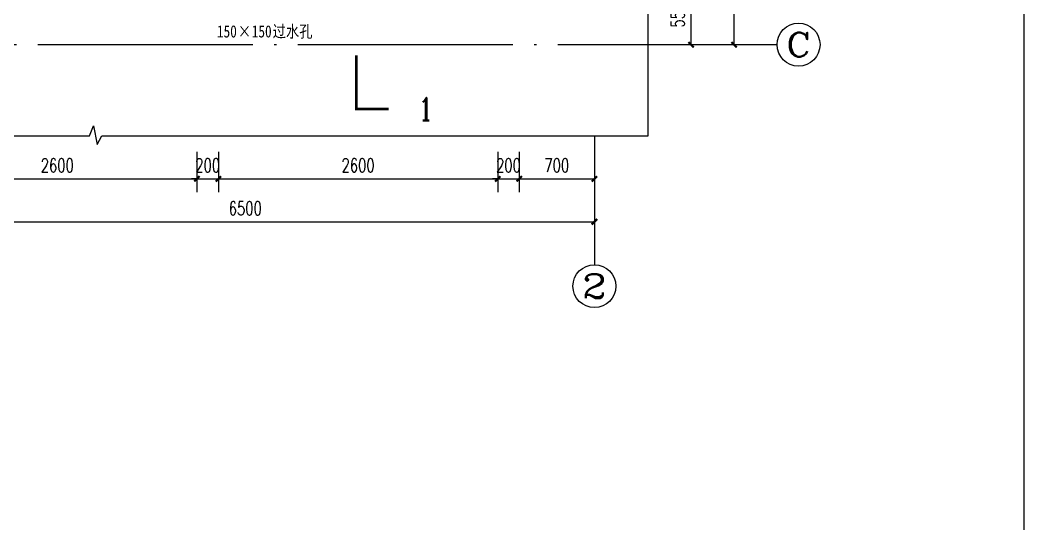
# Model space of a CAD drawing. Header units: millimetres. Extents: x 434053 to 1059003, y -2417481 to 936527.
# Drawn here: x 634281 to 643626, y -1952632 to -1947937 of the extents above; entities that cross this region are included whole.
import ezdxf
from ezdxf.enums import TextEntityAlignment as Align

# ---------------------------------------------------------------- set-up
doc = ezdxf.new("R2010")
doc.units = ezdxf.units.MM
doc.header["$LTSCALE"] = 1000
doc.header["$MEASUREMENT"] = 0
doc.linetypes.add('DOTE', pattern=[2.42, 2, -0.2, 0.02, -0.2])
doc.layers.get('Defpoints').update_dxf_attribs({"color": 6})
for name, color, linetype in [('A-AXIS', 16, 'DOTE'), ('AXIS', 3, 'Continuous'), ('AXIS_TEXT', 7, 'Continuous'), ('DIM_SYMB', 3, 'Continuous'), ('PUB_DIM', 83, 'Continuous'), ('PUB_TEXT', 7, 'Continuous')]:
    doc.layers.add(name, color=color, linetype=linetype)
doc.styles.add('_TCH_AXIS', font='COMPLEX', dxfattribs={"bigfont": 'GBCBIG'})
doc.styles.add('_TCH_DIM_T3', font='SIMPLEX', dxfattribs={"width": 0.705882, "bigfont": 'GBCBIG'})
doc.styles.add('_TCH_LABEL', font='COMPLEX', dxfattribs={"bigfont": 'GBCBIG'})
doc.styles.add('COMPLEX', font='COMPLEX')
doc.styles.add('宋体', font='', dxfattribs={"width": 0.8})
doc.styles.get('宋体').set_extended_font_data('SimSun')
doc.dimstyles.new('_TCH_ARCH&&50', dxfattribs={"dimtxt": 127.5, "dimasz": 50, "dimexe": 125, "dimexo": 150, "dimgap": 61.25, "dimtad": 1, "dimdec": 0, "dimzin": 0, "dimdsep": 46, "dimtxsty": '_TCH_DIM_T3', "dimblk": 'ARCHTICK', "dimcen": 0.09, "dimclrt": 7, "dimazin": 2, "dimtfac": 1, "dimtdec": 0, "dimtix": 1, "dimtmove": 2, "dimatfit": 3, "dimfxl": 1, "dimtolj": 1, "dimtzin": 0, "dimarcsym": 0})

# ---------------------------------------------------------------- blocks, each defined once
blk = doc.blocks.new('adfgfsfgj')
blk.add_lwpolyline([(0, 14820), (14325, 14820), (14325, 0), (0, 0)], close=True)
blk = doc.blocks.new('_AXISO')
blk.add_circle((0, 0), 0.5)
at = {"layer": 'AXIS_TEXT', "style": 'COMPLEX', "width": 1.041667}
blk.add_attdef('A', text='', height=0.56, dxfattribs=at).set_placement((-0.25, -0.28), (0.25, -0.28), align=Align.FIT)
blk = doc.blocks.new('_ArchTick')
at = {"color": 0, "linetype": 'ByBlock', "const_width": 0.4}
blk.add_lwpolyline([(-0.5, -0.5), (0.5, 0.5)], dxfattribs=at)
blk = doc.blocks.new('*D2521')
at = {"layer": 'Defpoints', "color": 0, "transparency": 16777216}
for p in [(-5500, 5950), (1000, 5950), (1000, 5150)]:
    blk.add_point(p, dxfattribs=at)
at = {"layer": 'PUB_DIM', "color": 0, "lineweight": -2, "transparency": 16777216}
for p, q in [((-5500, 5800), (-5500, 5025)), ((1000, 5800), (1000, 5025)), ((-5500, 5150), (1000, 5150))]:
    blk.add_line(p, q, dxfattribs=at)
at = {"layer": 'PUB_DIM', "color": 0, "lineweight": -2, "transparency": 16777216, "xscale": 50, "yscale": 50, "zscale": 50, "rotation": 180}
blk.add_blockref('_ArchTick', (-5500, 5150), dxfattribs=at)
at = {"layer": 'PUB_DIM', "color": 0, "lineweight": -2, "transparency": 16777216, "xscale": 50, "yscale": 50, "zscale": 50}
blk.add_blockref('_ArchTick', (1000, 5150), dxfattribs=at)
at = {"layer": 'PUB_DIM', "color": 7, "transparency": 16777216, "insert": (-2250, 5275), "char_height": 127.5, "attachment_point": 5, "style": '_TCH_DIM_T3'}
blk.add_mtext('\\A1;6500', dxfattribs=at)
blk = doc.blocks.new('*D2528')
at = {"layer": 'Defpoints', "color": 0, "transparency": 16777216}
for p in [(-5300, 5950), (-2700, 5950), (-2700, 5550)]:
    blk.add_point(p, dxfattribs=at)
at = {"layer": 'PUB_DIM', "color": 0, "lineweight": -2, "transparency": 16777216}
for p, q in [((-5300, 5800), (-5300, 5425)), ((-2700, 5800), (-2700, 5425)), ((-5300, 5550), (-2700, 5550))]:
    blk.add_line(p, q, dxfattribs=at)
at = {"layer": 'PUB_DIM', "color": 0, "lineweight": -2, "transparency": 16777216, "xscale": 50, "yscale": 50, "zscale": 50, "rotation": 180}
blk.add_blockref('_ArchTick', (-5300, 5550), dxfattribs=at)
at = {"layer": 'PUB_DIM', "color": 0, "lineweight": -2, "transparency": 16777216, "xscale": 50, "yscale": 50, "zscale": 50}
blk.add_blockref('_ArchTick', (-2700, 5550), dxfattribs=at)
at = {"layer": 'PUB_DIM', "color": 7, "transparency": 16777216, "insert": (-4000, 5675), "char_height": 127.5, "attachment_point": 5, "style": '_TCH_DIM_T3'}
blk.add_mtext('\\A1;2600', dxfattribs=at)
blk = doc.blocks.new('*D2529')
at = {"layer": 'Defpoints', "color": 0, "transparency": 16777216}
for p in [(-2700, 5950), (-2500, 5950), (-2500, 5550)]:
    blk.add_point(p, dxfattribs=at)
at = {"layer": 'PUB_DIM', "color": 0, "lineweight": -2, "transparency": 16777216}
for p, q in [((-2700, 5800), (-2700, 5425)), ((-2500, 5800), (-2500, 5425)), ((-2700, 5550), (-2750, 5550)), ((-2700, 5550), (-2500, 5550)), ((-2500, 5550), (-2450, 5550))]:
    blk.add_line(p, q, dxfattribs=at)
at = {"layer": 'PUB_DIM', "color": 0, "lineweight": -2, "transparency": 16777216, "xscale": 50, "yscale": 50, "zscale": 50}
blk.add_blockref('_ArchTick', (-2700, 5550), dxfattribs=at)
at = {"layer": 'PUB_DIM', "color": 0, "lineweight": -2, "transparency": 16777216, "xscale": 50, "yscale": 50, "zscale": 50, "rotation": 180}
blk.add_blockref('_ArchTick', (-2500, 5550), dxfattribs=at)
at = {"layer": 'PUB_DIM', "color": 7, "transparency": 16777216, "insert": (-2600, 5675), "char_height": 127.5, "attachment_point": 5, "style": '_TCH_DIM_T3'}
blk.add_mtext('\\A1;200', dxfattribs=at)
blk = doc.blocks.new('*D2530')
at = {"layer": 'Defpoints', "color": 0, "transparency": 16777216}
for p in [(-2500, 5950), (100, 5950), (100, 5550)]:
    blk.add_point(p, dxfattribs=at)
at = {"layer": 'PUB_DIM', "color": 0, "lineweight": -2, "transparency": 16777216}
for p, q in [((-2500, 5800), (-2500, 5425)), ((100, 5800), (100, 5425)), ((-2500, 5550), (100, 5550))]:
    blk.add_line(p, q, dxfattribs=at)
at = {"layer": 'PUB_DIM', "color": 0, "lineweight": -2, "transparency": 16777216, "xscale": 50, "yscale": 50, "zscale": 50, "rotation": 180}
blk.add_blockref('_ArchTick', (-2500, 5550), dxfattribs=at)
at = {"layer": 'PUB_DIM', "color": 0, "lineweight": -2, "transparency": 16777216, "xscale": 50, "yscale": 50, "zscale": 50}
blk.add_blockref('_ArchTick', (100, 5550), dxfattribs=at)
at = {"layer": 'PUB_DIM', "color": 7, "transparency": 16777216, "insert": (-1200, 5675), "char_height": 127.5, "attachment_point": 5, "style": '_TCH_DIM_T3'}
blk.add_mtext('\\A1;2600', dxfattribs=at)
blk = doc.blocks.new('*D2531')
at = {"layer": 'Defpoints', "color": 0, "transparency": 16777216}
for p in [(100, 5950), (300, 5950), (300, 5550)]:
    blk.add_point(p, dxfattribs=at)
at = {"layer": 'PUB_DIM', "color": 0, "lineweight": -2, "transparency": 16777216}
for p, q in [((100, 5800), (100, 5425)), ((300, 5800), (300, 5425)), ((100, 5550), (50, 5550)), ((100, 5550), (300, 5550)), ((300, 5550), (350, 5550))]:
    blk.add_line(p, q, dxfattribs=at)
at = {"layer": 'PUB_DIM', "color": 0, "lineweight": -2, "transparency": 16777216, "xscale": 50, "yscale": 50, "zscale": 50}
blk.add_blockref('_ArchTick', (100, 5550), dxfattribs=at)
at = {"layer": 'PUB_DIM', "color": 0, "lineweight": -2, "transparency": 16777216, "xscale": 50, "yscale": 50, "zscale": 50, "rotation": 180}
blk.add_blockref('_ArchTick', (300, 5550), dxfattribs=at)
at = {"layer": 'PUB_DIM', "color": 7, "transparency": 16777216, "insert": (200, 5675), "char_height": 127.5, "attachment_point": 5, "style": '_TCH_DIM_T3'}
blk.add_mtext('\\A1;200', dxfattribs=at)
blk = doc.blocks.new('*D2532')
at = {"layer": 'Defpoints', "color": 0, "transparency": 16777216}
for p in [(300, 5950), (1000, 5950), (1000, 5550)]:
    blk.add_point(p, dxfattribs=at)
at = {"layer": 'PUB_DIM', "color": 0, "lineweight": -2, "transparency": 16777216}
for p, q in [((300, 5800), (300, 5425)), ((1000, 5800), (1000, 5425)), ((300, 5550), (1000, 5550))]:
    blk.add_line(p, q, dxfattribs=at)
at = {"layer": 'PUB_DIM', "color": 0, "lineweight": -2, "transparency": 16777216, "xscale": 50, "yscale": 50, "zscale": 50, "rotation": 180}
blk.add_blockref('_ArchTick', (300, 5550), dxfattribs=at)
at = {"layer": 'PUB_DIM', "color": 0, "lineweight": -2, "transparency": 16777216, "xscale": 50, "yscale": 50, "zscale": 50}
blk.add_blockref('_ArchTick', (1000, 5550), dxfattribs=at)
at = {"layer": 'PUB_DIM', "color": 7, "transparency": 16777216, "insert": (650, 5675), "char_height": 127.5, "attachment_point": 5, "style": '_TCH_DIM_T3'}
blk.add_mtext('\\A1;700', dxfattribs=at)
blk = doc.blocks.new('*D2533')
at = {"layer": 'Defpoints', "color": 0, "transparency": 16777216}
for p in [(1500, 10350), (2300, 10350), (1500, 6800)]:
    blk.add_point(p, dxfattribs=at)
at = {"layer": 'PUB_DIM', "color": 0, "lineweight": -2, "transparency": 16777216}
for p, q in [((1650, 10350), (2425, 10350)), ((2300, 6800), (2300, 10350)), ((1650, 6800), (2425, 6800))]:
    blk.add_line(p, q, dxfattribs=at)
at = {"layer": 'PUB_DIM', "color": 0, "lineweight": -2, "transparency": 16777216, "xscale": 50, "yscale": 50, "zscale": 50}
for p, rotation in [((2300, 10350), 90), ((2300, 6800), 270)]:
    blk.add_blockref('_ArchTick', p, dxfattribs=dict(at, rotation=rotation))
at = {"layer": 'PUB_DIM', "color": 7, "transparency": 16777216, "insert": (2175, 8575), "char_height": 127.5, "attachment_point": 5, "rotation": 90, "style": '_TCH_DIM_T3'}
blk.add_mtext('\\A1;3550', dxfattribs=at)
blk = doc.blocks.new('*D2537')
at = {"layer": 'Defpoints', "color": 0, "transparency": 16777216}
for p in [(1500, 7350), (1900, 7350), (1500, 6800)]:
    blk.add_point(p, dxfattribs=at)
at = {"layer": 'PUB_DIM', "color": 0, "lineweight": -2, "transparency": 16777216}
for p, q in [((1650, 7350), (2025, 7350)), ((1900, 6800), (1900, 7350)), ((1650, 6800), (2025, 6800))]:
    blk.add_line(p, q, dxfattribs=at)
at = {"layer": 'PUB_DIM', "color": 0, "lineweight": -2, "transparency": 16777216, "xscale": 50, "yscale": 50, "zscale": 50}
for p, rotation in [((1900, 7350), 90), ((1900, 6800), 270)]:
    blk.add_blockref('_ArchTick', p, dxfattribs=dict(at, rotation=rotation))
at = {"layer": 'PUB_DIM', "color": 7, "transparency": 16777216, "insert": (1775, 7075), "char_height": 127.5, "attachment_point": 5, "rotation": 90, "style": '_TCH_DIM_T3'}
blk.add_mtext('\\A1;550', dxfattribs=at)
blk = doc.blocks.new('ASDGFDGF')
at = {"layer": 'A-AXIS'}
blk.add_line((-6600, 6800), (1500, 6800), dxfattribs=at)
at = {"layer": 'AXIS'}
for p, q in [((1500, 6800), (2700, 6800)), ((1000, 5950), (1000, 4750))]:
    blk.add_line(p, q, dxfattribs=at)
at = {"layer": 'DIM_SYMB'}
blk.add_lwpolyline([(1500, 11900), (-3586.6, 11900), (-3624.8, 11795), (-3661.8, 12005), (-3699.1, 11900), (-6600, 11900), (-6600, 8972.3), (-6669.2, 8934.1), (-6549.3, 8897.1), (-6600, 8859.8), (-6600, 5950), (-3699.1, 5950), (-3661.8, 6043.7), (-3629.3, 5869), (-3586.6, 5950), (1500, 5950), (1500, 8859.8), (1595, 8897.1), (1421.8, 8934.1), (1500, 8972.3), (1500, 11900)], dxfattribs=at)
at = {"layer": 'AXIS'}
ref = blk.add_blockref('_AXISO', (2900, 6800), dxfattribs=dict(at, xscale=400, yscale=400, zscale=400))
ref.add_attrib('A', 'C', dxfattribs={"layer": 'AXIS_TEXT', "height": 226.3, "style": '_TCH_AXIS', "width": 1.4}).set_placement((2786.9, 6686.9), (3013.1, 6686.9), align=Align.FIT)
ref = blk.add_blockref('_AXISO', (1000, 4550), dxfattribs=dict(at, xscale=400, yscale=400, zscale=400))
ref.add_attrib('A', '2', dxfattribs={"layer": 'AXIS_TEXT', "height": 226.3, "style": '_TCH_AXIS', "width": 1.5}).set_placement((886.9, 4436.9), (1113.1, 4436.9), align=Align.FIT)
at = {"layer": 'PUB_DIM'}
for p1, p2, distance, picture, middle in [((1500, 6800), (1500, 10350), -800, '*D2533', (2175, 8575)), ((1500, 6800), (1500, 7350), -400, '*D2537', (1775, 7075)), ((-5500, 5950), (1000, 5950), -800, '*D2521', (-2250, 5275)), ((-5300, 5950), (-2700, 5950), -400, '*D2528', (-4000, 5675)), ((-2700, 5950), (-2500, 5950), -400, '*D2529', (-2600, 5675)), ((-2500, 5950), (100, 5950), -400, '*D2530', (-1200, 5675)), ((100, 5950), (300, 5950), -400, '*D2531', (200, 5675)), ((300, 5950), (1000, 5950), -400, '*D2532', (650, 5675))]:
    dim = blk.add_aligned_dim(p1=p1, p2=p2, distance=distance, dimstyle='_TCH_ARCH&&50', dxfattribs=at)
    dim.commit()
    dim.dimension.update_dxf_attribs({"geometry": picture, "text_midpoint": middle})

msp = doc.modelspace()

# ---------------------------------------------------------------- linework, layer by layer
at = {"layer": 'DIM_SYMB', "const_width": 25}
msp.add_lwpolyline([(637412.1, -1948266.8), (637412.1, -1948766.8), (637712.1, -1948766.8)], dxfattribs=at)

# ---------------------------------------------------------------- block references
for name, p in [('adfgfsfgj', (629300.9, -1953576.3)), ('ASDGFDGF', (638627.7, -1954966.1, 0))]:
    msp.add_blockref(name, p)

# ---------------------------------------------------------------- texts
at = {"layer": 'PUB_TEXT'}
for s, height, style, width, p in [('150', 113.29, '宋体', 0.8, (636114.2, -1948099.1)), ('×', 113.3, '宋体', 0.8, (636308.7, -1948099.1)), ('150', 113.29, '宋体', 0.8, (636438.3, -1948099.1)), ('过水孔', 113.29, '宋体', 0.8, (636632.7, -1948099.1)), ('1', 212.5, '_TCH_LABEL', 0.705882, (637993.5, -1948873.1))]:
    msp.add_text(s, height=height, dxfattribs=dict(at, style=style, width=width)).set_placement(p)

doc.saveas('drawing.dxf')
